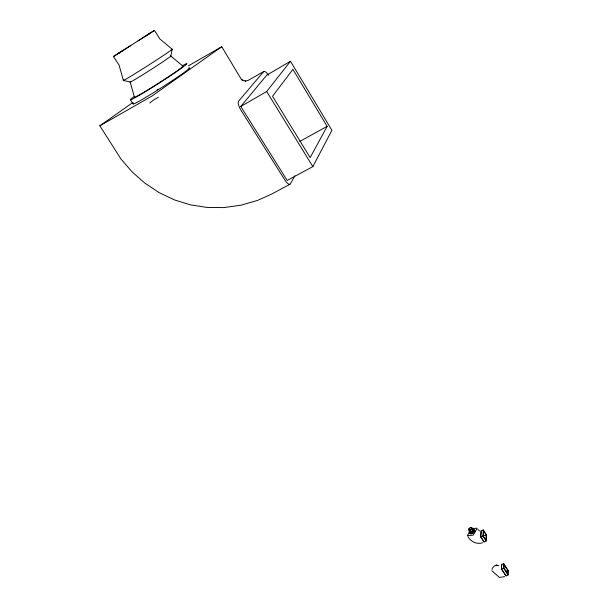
<?xml version="1.0" encoding="UTF-8"?>
<svg xmlns="http://www.w3.org/2000/svg" width="608" height="608" viewBox="0 0 608 608"><rect width="100%" height="100%" fill="white"/><g stroke="black" fill="none" stroke-linecap="round" stroke-linejoin="round"><path stroke-width="0.91" d="M507.878 570.524L507.809 574.172L503.964 568.153L504.055 564.528L507.878 570.524L505.301 571.444M508.083 575.008L508.166 570.562L503.781 563.7L501.608 564.475L501.494 568.89L505.902 575.776L508.083 575.008L503.675 568.115L503.781 563.7M486.187 534.896L485.936 540.208L483.299 536.089L483.573 530.792L486.187 534.896L483.307 535.96M486.202 541.044L486.491 534.956L483.307 529.963L481.126 530.776L480.791 536.841L484.006 541.857L486.202 541.044L482.995 536.028L483.307 529.963M506.084 575.936L501.41 568.951L501.706 564.361M484.196 542.07L480.654 536.742L481.232 530.678M170.825 56.111L172.178 49.263M149.811 103.018L153.558 100.016L158.316 97.326M312.862 166.615L331.9 130.317L290.48 61.279L266.737 75.156L240.783 106.491L287.189 180.447L312.862 166.615L266.684 91.512L290.48 61.279M327.15 126.358L310.179 157.586L272.536 96.269L292.919 69.373L327.15 126.358L299.85 141.398M294.91 175.689L290.358 183.859A7.729 2.561 61.8 0 1 284.848 180.021L240.996 110.223A8.041 2.66 60.3 0 1 238.541 101.232L263.682 71.584A7.357 2.204 60.5 0 1 268.485 75.232M474.255 532.76L475.099 531.293M469.688 531.346L467.392 535.701L473.199 535.146L477.196 528.238L471.808 528.481M289.849 184.323L271.844 193.982L257.648 200.374L241.057 205.177L223.82 207.586L207.07 207.434L190.198 204.812L174.382 199.88L158.984 192.546L144.734 183.023L132.103 171.859L120.916 158.954L99.841 125.81L132.985 102.418M263.918 71.402L247.851 80.583L245.054 81.069L245.465 81.084L241.976 79.884L242.311 80.134L241.232 79.169L221.73 46.725L151.962 96.064L99.841 125.81M496.204 565.296L496.797 565.189M123.363 80.408L119.077 65.086L113.46 56.544L122.421 50.806M172.155 49.225L159.919 39.003L154.432 30.4L144.993 36.45M148.329 34.306L150.336 33.014M118.864 53.086L113.46 56.544M119.578 52.615L147.797 34.664M130.834 45.494L117.58 53.945L120.893 51.824M138.016 40.85L154.432 30.4M147.379 34.884L150.275 33.052M188.465 65.808L221.73 46.725M240.783 106.491L266.684 91.512M480.791 536.841L482.995 536.028M501.494 568.89L503.675 568.115M504.594 576.589L499.442 577.494L491.872 570.707M482.562 542.746C477.037 544.722 470.569 541.736 467.947 536.613M479.507 531.004L477.994 529.462M123.409 80.431L130.256 82.042M497.017 565.075C495.482 564.498 491.386 568.29 492.176 569.46M170.802 56.065L182.924 66.158M130.386 99.773L133.137 103.93M130.211 82.019L134.429 97.181M497.367 565.729A2.014 1.588 6.9 0 1 498.902 565.721M473.032 529.636A1.961 1.026 -32.6 0 1 471.215 531.574M470.881 531.681A1.961 1.026 -32.6 0 1 470.007 531.704M469.566 530.982A1.961 1.026 -32.6 0 0 469.703 531.514A2.037 1.072 -32.6 0 1 469.68 531.392M469.771 530.465A1.961 1.026 -32.6 0 1 472.127 529.028M472.72 529.127A1.961 1.026 -32.6 0 1 472.887 529.256M472.895 530.328A1.634 0.851 -32.6 0 1 472.712 530.693M472.469 530.989A1.634 0.851 -32.6 0 1 471.709 531.544M471.329 531.711A1.634 0.851 -32.6 0 1 470.25 531.704M471.17 529.88A1.634 0.851 -32.6 0 1 471.55 529.705M473.298 529.902A2.037 1.072 -32.6 0 1 471.702 531.795A2.037 1.072 -32.6 0 1 469.718 531.688M470.098 530.495A2.037 1.072 -32.6 0 1 470.265 530.313M470.759 529.895A2.037 1.072 -32.6 0 1 471.451 529.507M472.69 528.702A2.447 1.284 -32.6 0 1 472.104 531.384A2.447 1.284 -32.6 0 1 469.133 531.126M473.351 529.895A2.447 1.284 -32.6 0 1 473.875 531.643A2.447 1.284 -32.6 0 1 470.942 533.3A2.447 1.284 -32.6 0 1 470.159 531.696M473.282 529.614A2.85 1.497 -32.6 0 1 474.293 531.476A2.85 1.497 -32.6 0 1 470.85 533.581A2.85 1.497 -32.6 0 1 469.847 531.711M473.989 531.073A1.953 1.026 -32.6 0 1 473.951 531.468M472.522 532.927A1.953 1.026 -32.6 0 1 472.066 533.125M473.883 529.925A2.85 1.497 -32.6 0 1 473.282 533.018A2.85 1.497 -32.6 0 1 469.726 532.874M170.506 56.149A24.1 0.684 -32.6 0 1 151.02 69.54A24.1 0.684 -32.6 0 1 130.37 81.806M171.798 49.347A28.964 0.692 -32.6 0 1 147.516 65.816A28.964 0.692 -32.6 0 1 123.85 79.937M182.187 66.356A28.796 1.193 -32.6 0 1 172.292 74.199A28.796 1.193 -32.6 0 1 144.278 92.028L143.009 92.781A28.796 1.193 -32.6 0 1 134.604 96.885M182.347 65.71A33.592 1.398 -32.6 0 1 177.779 70.756A33.592 1.398 -32.6 0 1 141.033 94.263A33.592 1.398 -32.6 0 1 134.072 96.596M158.247 89.118A23.005 1.056 -32.6 0 1 156.978 89.908M188.723 68.005A33.546 1.543 -32.6 0 1 163.347 86.48A33.546 1.543 -32.6 0 1 133.35 103.558M469.984 529.948A1.634 0.851 -32.6 0 0 471.717 528.025A1.634 0.851 -32.6 0 0 469.277 528.648A1.634 0.851 -32.6 0 0 469.984 529.948M469.9 530.222A2.044 1.064 -32.6 0 0 472.066 527.812A2.044 1.064 -32.6 0 0 469.019 528.595A2.044 1.064 -32.6 0 0 469.9 530.222"/></g></svg>
